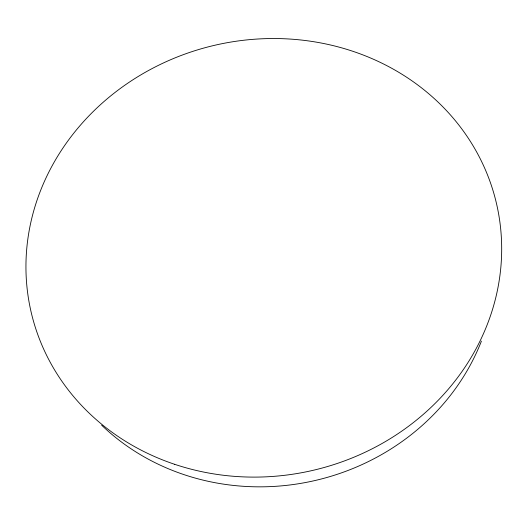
<?xml version="1.0" encoding="UTF-8"?>
<svg xmlns="http://www.w3.org/2000/svg" width="526" height="526" viewBox="0 0 526 526"><rect width="100%" height="100%" fill="white"/><g stroke="black" fill="none" stroke-linecap="round" stroke-linejoin="round"><path stroke-width="0.79" d="M481.415 341.131A228.277 210.229 -13.3 0 1 101.623 425.159M174.625 464.294A238.922 218.139 -13.3 0 0 499.378 218.553A238.922 218.139 -13.3 0 0 117.436 90.61A238.922 218.139 -13.3 0 0 174.625 464.294"/></g></svg>
